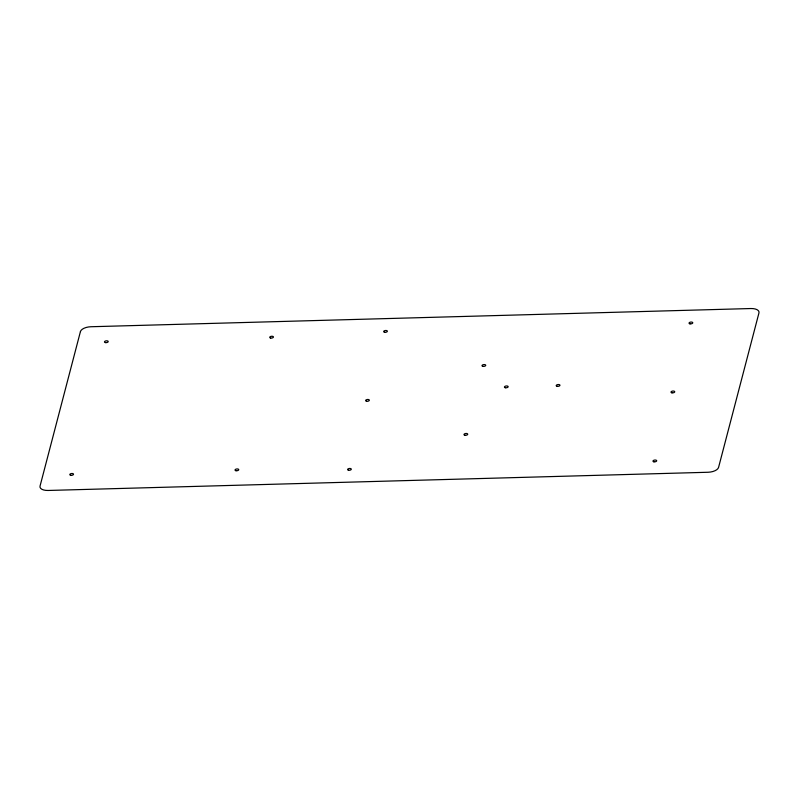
<?xml version="1.0" encoding="UTF-8"?>
<svg xmlns="http://www.w3.org/2000/svg" width="799" height="799" viewBox="0 0 799 799"><rect width="100%" height="100%" fill="white"/><g stroke="black" fill="none" stroke-linecap="round" stroke-linejoin="round"><path stroke-width="1.2" d="M80.429 331.595L40.03 486.132A9.408 4.504 -6.7 0 0 48.11 490.466L708.084 472.259A9.408 4.504 -6.7 0 0 718.571 467.405L758.97 312.868A9.408 4.504 -6.7 0 0 750.89 308.534L90.916 326.741A9.408 4.504 -6.7 0 0 80.429 331.595M464.938 435.255A1.878 0.899 -6.7 0 0 467.725 434.197A1.878 0.899 -6.7 0 0 464.898 433.687A1.878 0.899 -6.7 0 0 464.938 435.255M557.173 386.317A1.878 0.899 -6.7 0 0 559.959 385.258A1.878 0.899 -6.7 0 0 557.133 384.748A1.878 0.899 -6.7 0 0 557.173 386.317M482.956 366.361A1.878 0.899 -6.7 0 0 485.742 365.303A1.878 0.899 -6.7 0 0 482.906 364.793A1.878 0.899 -6.7 0 0 482.956 366.361M505.377 387.745A1.878 0.899 -6.7 0 0 508.164 386.696A1.878 0.899 -6.7 0 0 505.328 386.187A1.878 0.899 -6.7 0 0 505.377 387.745M689.996 323.845A1.878 0.899 -6.7 0 0 692.773 322.786A1.878 0.899 -6.7 0 0 689.946 322.277A1.878 0.899 -6.7 0 0 689.996 323.845M653.912 461.812A1.878 0.899 -6.7 0 0 656.698 460.763A1.878 0.899 -6.7 0 0 653.872 460.254A1.878 0.899 -6.7 0 0 653.912 461.812M671.949 392.828A1.878 0.899 -6.7 0 0 674.736 391.77A1.878 0.899 -6.7 0 0 671.909 391.26A1.878 0.899 -6.7 0 0 671.949 392.828M384.599 332.274A1.878 0.899 -6.7 0 0 387.385 331.215A1.878 0.899 -6.7 0 0 384.559 330.706A1.878 0.899 -6.7 0 0 384.599 332.274M348.524 470.241A1.878 0.899 -6.7 0 0 351.31 469.193A1.878 0.899 -6.7 0 0 348.484 468.683A1.878 0.899 -6.7 0 0 348.524 470.241M366.561 401.258A1.878 0.899 -6.7 0 0 369.348 400.199A1.878 0.899 -6.7 0 0 366.521 399.69A1.878 0.899 -6.7 0 0 366.561 401.258M70.741 475.285A1.878 0.899 -6.7 0 0 73.528 474.226A1.878 0.899 -6.7 0 0 70.702 473.717A1.878 0.899 -6.7 0 0 70.741 475.285M235.975 470.721A1.878 0.899 -6.7 0 0 238.751 469.672A1.878 0.899 -6.7 0 0 235.925 469.163A1.878 0.899 -6.7 0 0 235.975 470.721M105.438 342.601A1.878 0.899 -6.7 0 0 108.225 341.543A1.878 0.899 -6.7 0 0 105.388 341.033A1.878 0.899 -6.7 0 0 105.438 342.601M270.661 338.037A1.878 0.899 -6.7 0 0 273.448 336.988A1.878 0.899 -6.7 0 0 270.621 336.479A1.878 0.899 -6.7 0 0 270.661 338.037"/></g></svg>
